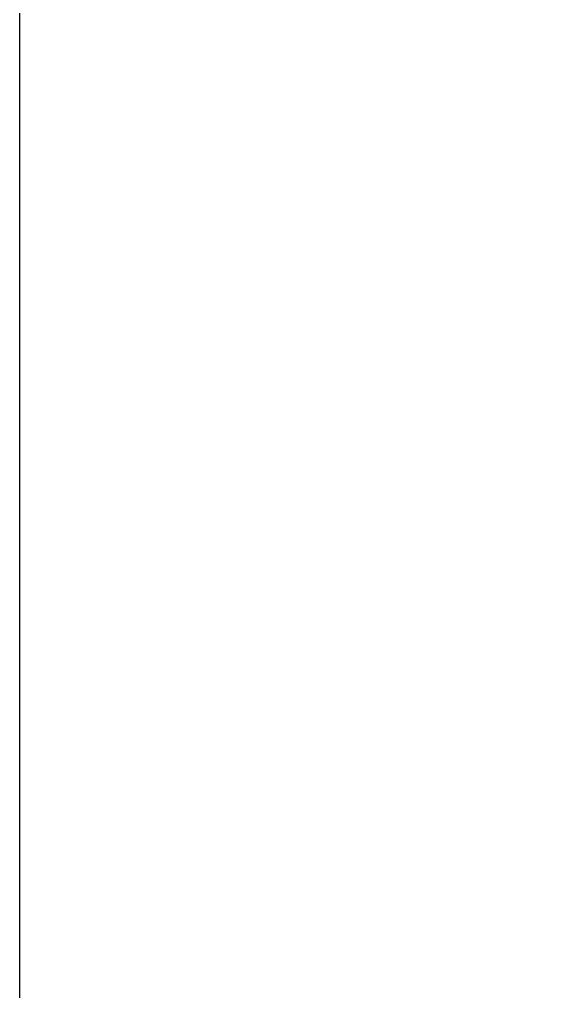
# Model space of a CAD drawing. Extents: x -1338203 to 1886333, y -530034 to 1031844.
# Drawn here: x 635629 to 651893, y -357747 to -328643 of the extents above; entities that cross this region are included whole.
import ezdxf

# ---------------------------------------------------------------- set-up
doc = ezdxf.new("R2010")
doc.units = 0
doc.header["$LTSCALE"] = 1000
doc.header["$MEASUREMENT"] = 0
doc.layers.add('0A-X-AREA', color=6, linetype='Continuous', plot=False)

msp = doc.modelspace()

# ---------------------------------------------------------------- linework, layer by layer
at = {"layer": '0A-X-AREA'}
msp.add_lwpolyline([(635628.5016222262, -501742.3038650593), (895886.1514507133, -501742.3038650593), (895886.1514507133, -313560.2968929538), (635628.5016222262, -313560.2968929538)], close=True, dxfattribs=at)

doc.saveas('drawing.dxf')
